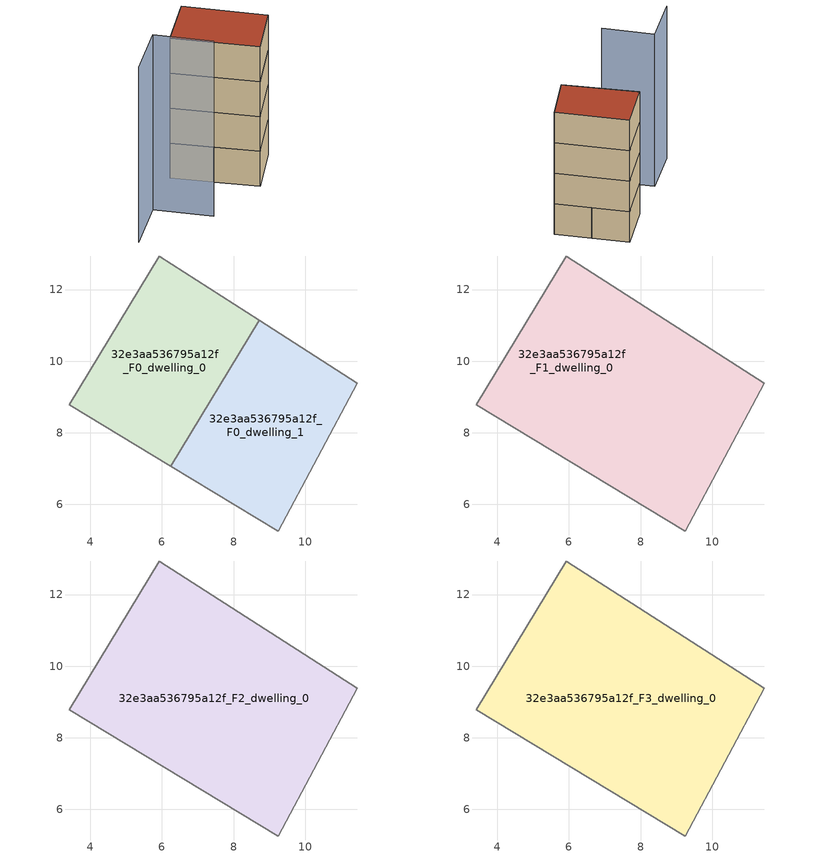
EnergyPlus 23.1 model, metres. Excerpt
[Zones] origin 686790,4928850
32e3aa536795a12f_F0_dwelling_0
 floor ground (EU_floor_Construction): 8.71,11.14 6.25,7.07 3.41,8.79 5.93,12.94 z0
 wall adiabatic (EU_wall_Construction): 8.71,11.14 5.93,12.94 3.41,8.79 6.25,7.07 8.72,11.14 z0:3
32e3aa536795a12f_F0_dwelling_1
 floor ground (EU_floor_Construction): 11.46,9.38 9.25,5.26 6.25,7.07 8.71,11.14 z0
 wall adiabatic (EU_wall_Construction): 8.72,11.14 6.25,7.07 9.25,5.26 11.46,9.38 8.71,11.14 z0:3
32e3aa536795a12f_F1_dwelling_0
 floor to 32e3aa536795a12f_F0_dwelling_0 (EU_floor_Construction): 8.71,11.14 6.25,7.07 3.41,8.79 5.93,12.94 z3
 floor to 32e3aa536795a12f_F0_dwelling_1 (EU_floor_Construction): 11.46,9.38 9.25,5.26 6.25,7.07 8.71,11.14 z3
 wall adiabatic (EU_wall_Construction): 5.93,12.94 3.41,8.79 9.25,5.26 11.46,9.38 5.93,12.94 z3:6
32e3aa536795a12f_F2_dwelling_0
 floor to 32e3aa536795a12f_F1_dwelling_0 (EU_floor_Construction): 11.46,9.38 9.25,5.26 3.41,8.79 5.93,12.94 z6
 wall adiabatic (EU_wall_Construction): 5.93,12.94 3.41,8.79 9.25,5.26 11.46,9.38 5.93,12.94 z6:9
32e3aa536795a12f_F3_dwelling_0
 floor to 32e3aa536795a12f_F2_dwelling_0 (EU_floor_Construction): 11.46,9.38 9.25,5.26 3.41,8.79 5.93,12.94 z9
 wall adiabatic (EU_wall_Construction): 5.93,12.94 3.41,8.79 9.25,5.26 11.46,9.38 5.93,12.94 z9:12
 roof outside (EU_roof_Construction): 9.25,5.26 11.46,9.38 5.93,12.94 3.41,8.79 z12
shading: -2.08,0.86 0.59,4.93 / 0.59,4.93 4.45,2.4 z0:15
[Building]
EU S2 Campaign: North Axis=0; Terrain=City; Solar Distribution=FullExterior
[Site:Location]
Bologna: Latitude=44.5; Longitude=11.25; Time Zone=1; Elevation=37
[SizingPeriod:WeatherFileDays]
AnnualSizingPeriod: Begin Month=1; Begin Day of Month=1; End Month=12; End Day of Month=31; Day of Week for Start Day=Monday; Use Weather File Daylight Saving Period=No; Use Weather File Rain and Snow Indicators=No
[MATERIAL]
EU_InternalMass_Material: Roughness=MediumRough; Thickness=0.1; Conductivity=1; Density=1800; Specific Heat=900; Thermal Absorptance=0.9; Solar Absorptance=0.7; Visible Absorptance=0.7
[MATERIAL:NOMASS] Roughness=MediumRough; Thermal Absorptance=0.9; Solar Absorptance=0.7; Visible Absorptance=0.7
Name | Thermal Resistance
EU_wall_NoMass | 0.937881
EU_roof_NoMass | 0.548572
EU_floor_NoMass | 0.71348
[CONSTRUCTION]
EU_wall_Construction: EU_wall_NoMass
EU_roof_Construction: EU_roof_NoMass
EU_floor_Construction: EU_floor_NoMass
EU_InternalMass_Construction: EU_InternalMass_Material
[ZONE] Type=1; Multiplier=1; Ceiling Height=autocalculate; Floor Area=autocalculate; Part of Total Floor Area=Yes
Name | Volume
32e3aa536795a12f_F0_dwelling_0 | 47.8015
32e3aa536795a12f_F1_dwelling_0 | 95.5979
32e3aa536795a12f_F2_dwelling_0; 32e3aa536795a12f_F3_dwelling_0 | 95.6045
32e3aa536795a12f_F0_dwelling_1 | 47.7979
[INTERNALMASS] Construction=EU_InternalMass_Construction
Name | Zone or ZoneList | Surface Area
32e3aa536795a12f_F0_dwelling_0_EU_InternalMass | 32e3aa536795a12f_F0_dwelling_0 | 15.9348
32e3aa536795a12f_F0_dwelling_1_EU_InternalMass | 32e3aa536795a12f_F0_dwelling_1 | 15.9331
32e3aa536795a12f_F1_dwelling_0_EU_InternalMass | 32e3aa536795a12f_F1_dwelling_0 | 31.8684
32e3aa536795a12f_F2_dwelling_0_EU_InternalMass | 32e3aa536795a12f_F2_dwelling_0 | 31.8684
32e3aa536795a12f_F3_dwelling_0_EU_InternalMass | 32e3aa536795a12f_F3_dwelling_0 | 31.8684
[OTHEREQUIPMENT] Fuel Type=Electricity; Design Level Calculation Method=Watts/Area; Power per Zone Floor Area=1; Fraction Latent=0; Fraction Radiant=0; Fraction Lost=0; Carbon Dioxide Generation Rate=0; EndUse Subcategory=EU_Step8_InternalGains
Name | Zone or ZoneList or Space or SpaceList | Schedule
EU_Step8_InternalGain_32e3aa536795a12f_F0_dwelling_0_f000 | 32e3aa536795a12f_F0_dwelling_0 | EU_Step8_GainSchedule_32e3aa536795a12f_F0_dwelling_0_f000
EU_Step8_InternalGain_32e3aa536795a12f_F0_dwelling_1_f000 | 32e3aa536795a12f_F0_dwelling_1 | EU_Step8_GainSchedule_32e3aa536795a12f_F0_dwelling_1_f000
EU_Step8_InternalGain_32e3aa536795a12f_F1_dwelling_0_f000 | 32e3aa536795a12f_F1_dwelling_0 | EU_Step8_GainSchedule_32e3aa536795a12f_F1_dwelling_0_f000
EU_Step8_InternalGain_32e3aa536795a12f_F2_dwelling_0_f000 | 32e3aa536795a12f_F2_dwelling_0 | EU_Step8_GainSchedule_32e3aa536795a12f_F2_dwelling_0_f000
EU_Step8_InternalGain_32e3aa536795a12f_F3_dwelling_0_f000 | 32e3aa536795a12f_F3_dwelling_0 | EU_Step8_GainSchedule_32e3aa536795a12f_F3_dwelling_0_f000
[ZONEVENTILATION:DESIGNFLOWRATE] Schedule=EU_AlwaysOn; Design Flow Rate Calculation Method=AirChanges/Hour; Air Changes per Hour=0.687892; Ventilation Type=Natural; Fan Pressure Rise=0; Fan Total Efficiency=1; Constant Term Coefficient=1; Temperature Term Coefficient=0; Velocity Term Coefficient=0; Velocity Squared Term Coefficient=0; Minimum Indoor Temperature=-100; Maximum Indoor Temperature=100; Delta Temperature=-100; Minimum Outdoor Temperature=-100; Maximum Outdoor Temperature=100; Maximum Wind Speed=40
Name | Zone or ZoneList or Space or SpaceList
EU_ConstantAir_32e3aa536795a12f_F0_dwelling_0 | 32e3aa536795a12f_F0_dwelling_0
EU_ConstantAir_32e3aa536795a12f_F0_dwelling_1 | 32e3aa536795a12f_F0_dwelling_1
EU_ConstantAir_32e3aa536795a12f_F1_dwelling_0 | 32e3aa536795a12f_F1_dwelling_0
EU_ConstantAir_32e3aa536795a12f_F2_dwelling_0 | 32e3aa536795a12f_F2_dwelling_0
EU_ConstantAir_32e3aa536795a12f_F3_dwelling_0 | 32e3aa536795a12f_F3_dwelling_0
[HVACTEMPLATE:THERMOSTAT] Constant Heating Setpoint=20; Constant Cooling Setpoint=50
EU_HeatOnly_32e3aa536795a12f_F0_dwelling_0; EU_HeatOnly_32e3aa536795a12f_F0_dwelling_1; EU_HeatOnly_32e3aa536795a12f_F1_dwelling_0; EU_HeatOnly_32e3aa536795a12f_F2_dwelling_0; EU_HeatOnly_32e3aa536795a12f_F3_dwelling_0
[HVACTEMPLATE:ZONE:IDEALLOADSAIRSYSTEM] System Availability Schedule=EU_AlwaysOn; Maximum Heating Supply Air Temperature=50; Minimum Cooling Supply Air Temperature=13; Maximum Heating Supply Air Humidity Ratio=0.0156; Minimum Cooling Supply Air Humidity Ratio=0.0077; Heating Limit=NoLimit; Cooling Limit=NoLimit; Heating Availability Schedule=EU_AlwaysOn; Cooling Availability Schedule=EU_CoolingOff; Dehumidification Control Type=ConstantSensibleHeatRatio; Cooling Sensible Heat Ratio=0.7; Dehumidification Setpoint=60; Humidification Control Type=None; Humidification Setpoint=30; Outdoor Air Method=None; Outdoor Air Flow Rate per Person=0.00944; Outdoor Air Flow Rate per Zone Floor Area=0; Outdoor Air Flow Rate per Zone=0; Demand Controlled Ventilation Type=None; Outdoor Air Economizer Type=NoEconomizer; Heat Recovery Type=None; Sensible Heat Recovery Effectiveness=0.7; Latent Heat Recovery Effectiveness=0.65
Name | Template Thermostat
32e3aa536795a12f_F0_dwelling_0 | EU_HeatOnly_32e3aa536795a12f_F0_dwelling_0
32e3aa536795a12f_F0_dwelling_1 | EU_HeatOnly_32e3aa536795a12f_F0_dwelling_1
32e3aa536795a12f_F1_dwelling_0 | EU_HeatOnly_32e3aa536795a12f_F1_dwelling_0
32e3aa536795a12f_F2_dwelling_0 | EU_HeatOnly_32e3aa536795a12f_F2_dwelling_0
32e3aa536795a12f_F3_dwelling_0 | EU_HeatOnly_32e3aa536795a12f_F3_dwelling_0
[SIZING:ZONE] Zone Cooling Design Supply Air Temperature Input Method=SupplyAirTemperature; Zone Cooling Design Supply Air Temperature=13; Zone Heating Design Supply Air Temperature Input Method=SupplyAirTemperature; Zone Heating Design Supply Air Temperature=50; Zone Cooling Design Supply Air Humidity Ratio=0.008; Zone Heating Design Supply Air Humidity Ratio=0.008; Cooling Design Air Flow Method=DesignDay; Cooling Design Air Flow Rate=0; Cooling Minimum Air Flow per Zone Floor Area=0.000762; Cooling Minimum Air Flow=0; Cooling Minimum Air Flow Fraction=0.2; Heating Design Air Flow Method=DesignDay; Heating Design Air Flow Rate=0; Heating Maximum Air Flow per Zone Floor Area=0.002032; Heating Maximum Air Flow=0.141576; Heating Maximum Air Flow Fraction=0.3; Account for Dedicated Outdoor Air System=No; Dedicated Outdoor Air System Control Strategy=NeutralSupplyAir; Dedicated Outdoor Air Low Setpoint Temperature for Design=autosize; Dedicated Outdoor Air High Setpoint Temperature for Design=autosize; Zone Load Sizing Method=Sensible Load Only No Latent Load; Zone Latent Cooling Design Supply Air Humidity Ratio Input Method=HumidityRatioDifference; Zone Cooling Design Supply Air Humidity Ratio Difference=0.005; Zone Latent Heating Design Supply Air Humidity Ratio Input Method=HumidityRatioDifference; Zone Humidification Design Supply Air Humidity Ratio Difference=0.005
32e3aa536795a12f_F0_dwelling_0; 32e3aa536795a12f_F0_dwelling_1; 32e3aa536795a12f_F1_dwelling_0; 32e3aa536795a12f_F2_dwelling_0; 32e3aa536795a12f_F3_dwelling_0
[SCHEDULE:CONSTANT]
Name | Hourly Value
EU_AlwaysOn | 1
EU_CoolingOff | 0
[SCHEDULE:FILE] Column Number=1; Rows to Skip at Top=0; Number of Hours of Data=8760; Column Separator=Comma; Interpolate to Timestep=No; Minutes per Item=60; Adjust Schedule for Daylight Savings=Yes
Name | File
EU_Step8_GainSchedule_32e3aa536795a12f_F0_dwelling_0_f000 | ../../schedules/32e3aa536795a12f/32e3aa536795a12f_F0_dwelling_0_f000_gain.csv
EU_Step8_GainSchedule_32e3aa536795a12f_F0_dwelling_1_f000 | ../../schedules/32e3aa536795a12f/32e3aa536795a12f_F0_dwelling_1_f000_gain.csv
EU_Step8_GainSchedule_32e3aa536795a12f_F1_dwelling_0_f000 | ../../schedules/32e3aa536795a12f/32e3aa536795a12f_F1_dwelling_0_f000_gain.csv
EU_Step8_GainSchedule_32e3aa536795a12f_F2_dwelling_0_f000 | ../../schedules/32e3aa536795a12f/32e3aa536795a12f_F2_dwelling_0_f000_gain.csv
EU_Step8_GainSchedule_32e3aa536795a12f_F3_dwelling_0_f000 | ../../schedules/32e3aa536795a12f/32e3aa536795a12f_F3_dwelling_0_f000_gain.csv
